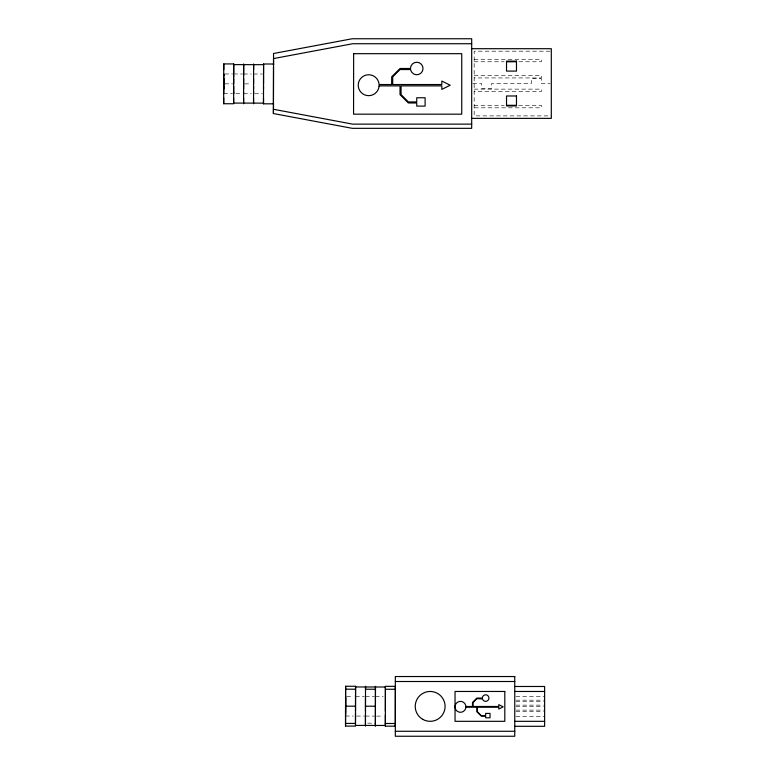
<?xml version="1.0" encoding="UTF-8"?>
<svg xmlns="http://www.w3.org/2000/svg" width="775" height="775" viewBox="0 0 775 775"><rect width="100%" height="100%" fill="white"/><g stroke="black" fill="none" stroke-linecap="round" stroke-linejoin="round"><path stroke-width="0.58" stroke-dasharray="3.88 2.91" d="M550.105 51.189L474.174 51.189L474.174 115.882L551.306 115.882M474.174 59.278L541.357 59.278L541.357 61.767L518.562 61.767M474.174 61.767L504.167 61.767M474.174 75.456L541.357 75.456L541.357 77.936L474.174 77.936M472.789 83.535L481.643 83.535L481.643 88.515L491.592 88.515L491.592 83.535L531.408 83.535L531.408 78.566L541.357 78.566L541.357 83.535L550.202 83.535M474.174 89.135L541.357 89.135L541.357 91.624L474.174 91.624M474.174 105.313L504.167 105.313M518.562 105.313L541.357 105.313L541.357 107.802L474.174 107.802M515.956 696.434L544.622 696.434M515.956 700.174L543.43 700.174M515.956 701.414L543.43 701.414M515.956 705.143L543.43 705.143M515.956 706.393L543.43 706.393M515.956 710.123L543.43 710.123M515.956 711.373L543.43 711.373M515.956 716.342L544.622 716.342M224.857 73.964L232.597 73.974M233.701 73.983L242.546 73.993M243.65 74.003L251.391 74.013M253.609 74.013L262.454 74.032M224.828 83.826L232.587 83.845M244.726 83.865L251.391 83.884M223.713 93.698L232.558 93.707M235.871 93.717L242.507 93.727M243.612 93.736L251.352 93.746M254.675 93.756L262.415 93.765M346.696 696.308L353.332 696.318M355.541 696.318L364.386 696.337M365.5 696.337L374.344 696.357M375.449 696.357L383.189 696.376M345.553 716.042L353.293 716.052M356.616 716.061L364.357 716.071M365.461 716.071L374.306 716.09M376.514 716.1L383.15 716.11M367.679 723.162L375.42 723.172"/><path stroke-width="1.16" d="M223.723 86.383L223.713 93.698M233.662 93.378L233.662 92.225M233.672 86.403L233.643 103.753L223.694 103.734L223.762 63.918L233.721 63.938L233.662 93.794M243.592 103.773L243.602 97.941M253.551 103.792L253.551 97.96M253.58 86.442L253.561 93.833M273.517 66.679L273.459 103.831L263.5 103.811L263.51 97.979M263.529 86.461L263.5 103.811M345.534 723.414L345.534 726.078L355.483 726.097L355.56 686.282L345.611 686.262L345.592 689.188L345.534 723.414L355.493 723.424M355.512 711.121L355.56 686.282M365.461 711.14L365.49 697.665M365.442 726.117L365.519 686.301L365.49 689.227L375.449 689.237L375.468 686.321L375.391 726.136L375.449 689.237M385.369 711.179L385.417 686.34L395.376 686.359L395.298 726.175L385.349 726.156L385.417 686.34M223.704 97.902L223.694 103.734M223.752 73.877L223.713 88.98M223.762 69.75L223.762 63.918M233.721 63.938L233.692 73.896M233.692 76.87L233.692 75.301M233.653 97.921L233.643 103.075L263.5 103.133M243.592 103.094L243.621 92.409M243.612 93.814L243.641 78.711M253.609 69.808L253.628 63.976L253.57 89.038M253.551 103.114L253.57 90.859M471.684 43.729L352.712 43.729L273.546 58.571L273.401 109.275L273.401 113.538L352.257 128.33L471.684 128.33L471.684 38.75L352.257 38.75L273.546 53.504L273.536 64.606L273.527 64.015L263.577 63.996L263.548 73.954M263.577 63.996L263.519 89.057M345.553 713.145L345.592 697.626M345.553 715.703L345.592 696.638M355.512 713.165L355.483 725.419L385.349 725.477L385.349 726.156M365.442 725.439L365.461 714.753M385.349 725.477L385.369 714.792M223.723 88.98L223.733 78.672L223.752 83.826M233.662 83.845L233.682 78.692M243.65 75.32L243.67 63.957L243.621 89.018M253.57 83.884L253.59 78.73M263.558 75.359L263.529 83.903M273.527 64.693L273.527 64.015M395.366 687.038L395.376 686.359M273.401 113.538L273.536 103.821M471.684 48.699L551.306 48.699L551.306 118.372L471.684 118.372M506.569 61.767L516.16 61.767M506.569 105.313L516.16 105.313M471.684 124.126L352.644 124.126L273.401 109.275M395.327 681.506L514.765 681.506M514.765 686.485L544.622 686.485L544.622 726.301L514.765 726.301M514.765 691.465L544.622 691.465M514.765 721.322L544.622 721.322M395.327 731.271L514.765 731.271M233.721 64.616L263.577 64.674M355.56 686.96L385.417 687.018M345.592 689.188L355.541 689.208M385.398 689.266L395.357 689.275M345.563 706.17L355.512 706.19M365.471 706.209L375.42 706.228M385.349 723.482L395.298 723.501M395.298 725.497L395.298 726.175M345.611 686.262L345.534 726.078M273.459 103.153L273.459 103.831M223.743 74.293L223.743 75.282L223.743 74.293M353.642 53.678L353.565 114.177L461.735 114.177L461.735 53.678L353.642 53.678M379.033 85.889L378.772 87.914A10.453 10.453 0 0 1 362.681 93.775A10.453 10.453 0 0 1 362.681 76.648A10.453 10.453 0 0 1 378.772 82.508L379.033 84.533L391.666 84.533L391.666 76.851L400.026 68.491L410.479 68.491A6.268 6.268 0 0 1 419.401 62.814A6.268 6.268 0 0 1 420.777 73.296A6.268 6.268 0 0 1 410.692 70.118L410.614 69.537L400.026 69.537L392.712 76.851L392.712 84.533L441.827 84.533L441.827 81.036L450.188 85.211L441.827 89.396L441.827 85.889L401.072 85.889L401.072 94.618L408.386 101.932L416.747 101.932L416.747 97.757L425.107 97.757L425.107 106.117L416.747 106.117L416.747 102.978L408.386 102.978L400.026 94.618L400.026 85.889L379.033 85.889M465.891 707.188L465.746 708.253A5.473 5.473 0 0 1 457.318 711.314A5.473 5.473 0 0 1 457.318 702.353A5.473 5.473 0 0 1 465.746 705.415L465.891 706.48L472.498 706.48L472.498 702.46L476.887 698.072L482.36 698.072A3.284 3.284 0 0 1 487.029 695.097A3.284 3.284 0 0 1 487.756 700.59A3.284 3.284 0 0 1 482.467 698.924L476.887 698.624L473.05 702.46L473.05 706.48L498.78 706.48L498.78 704.649L503.159 706.839L498.78 709.028L498.78 707.188L477.429 707.188L477.429 711.76L481.265 715.596L485.644 715.596L485.644 713.407L490.023 713.407L490.023 717.786L485.644 717.786L485.644 716.139L481.265 716.139L476.887 711.76L476.887 707.188L465.891 707.188M516.479 61.148L506.521 61.148L506.521 71.097L516.479 71.097L516.479 61.148M516.479 95.984L506.521 95.984L506.521 105.933L516.479 105.933L516.479 95.984M514.765 676.536L395.327 676.536L395.327 736.25L514.765 736.25L514.765 676.536M504.806 691.465L455.041 691.465L455.041 721.322L504.806 721.322L504.806 691.465M422.695 719.316A14.928 14.928 0 0 0 445.092 706.393A14.928 14.928 0 0 0 422.695 693.46A14.928 14.928 0 0 0 422.695 719.316"/></g></svg>
